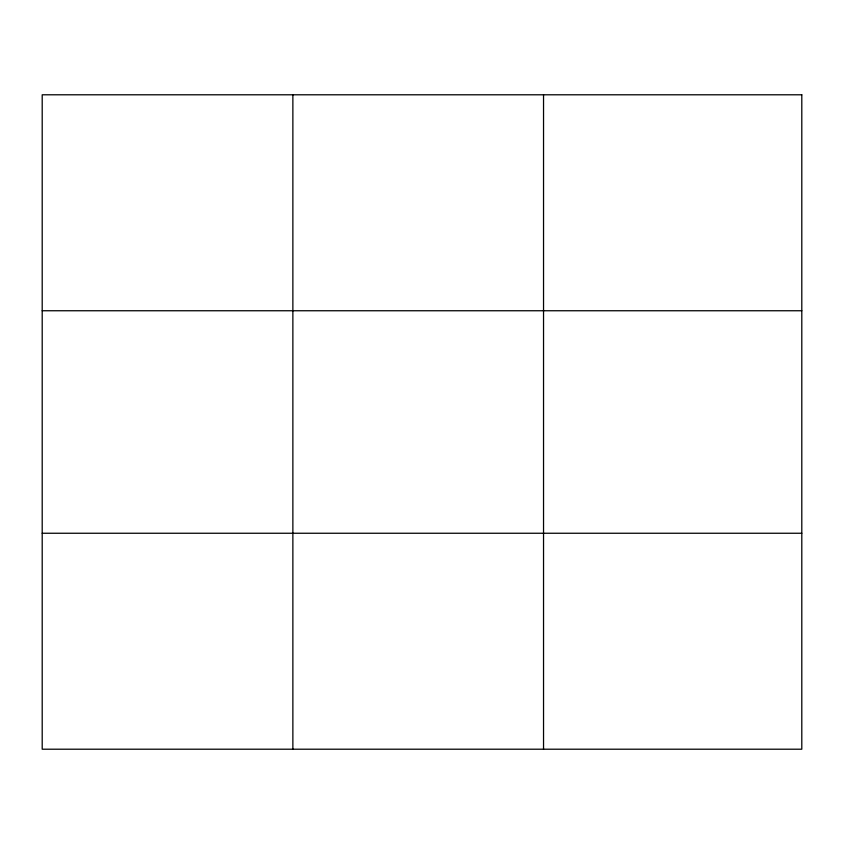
<?xml version="1.0" encoding="UTF-8"?>
<svg xmlns="http://www.w3.org/2000/svg" width="844" height="844" viewBox="0 0 844 844"><rect width="100%" height="100%" fill="white"/><g stroke="black" fill="none" stroke-linecap="round" stroke-linejoin="round"><path stroke-width="1.27" d="M292.868 94.792L292.868 749.208M543.536 94.792L543.536 749.208M42.2 310.75L801.8 310.75M42.2 533.25L801.8 533.25M801.8 94.792L801.8 749.208L42.2 749.208L42.2 94.792L801.8 94.792"/></g></svg>
